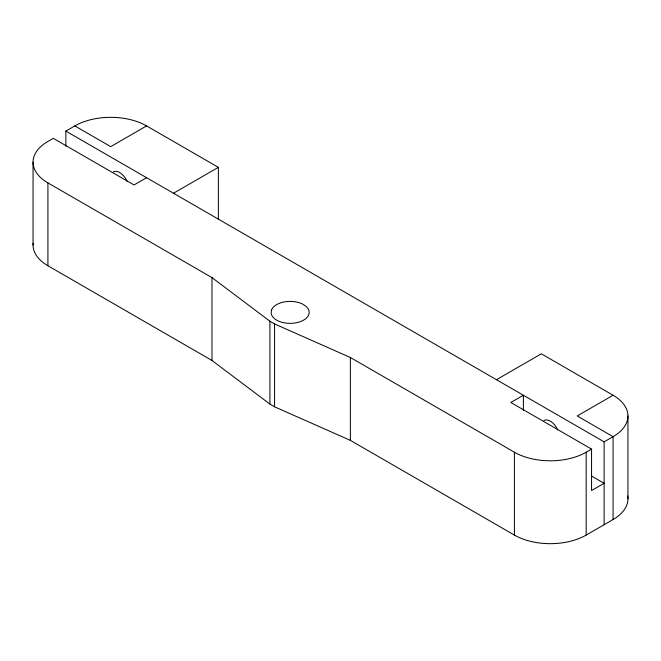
<?xml version="1.0" encoding="UTF-8"?>
<svg xmlns="http://www.w3.org/2000/svg" width="661" height="661" viewBox="0 0 661 661"><rect width="100%" height="100%" fill="white"/><g stroke="black" fill="none" stroke-linecap="round" stroke-linejoin="round"><path stroke-width="0.99" d="M65.852 146.255L65.852 131.093L74.825 125.912A50.748 29.299 0 0 1 146.593 125.912L218.361 167.349L218.361 219.526M146.593 125.912L110.709 146.635L74.825 125.912M146.593 177.71L134.034 184.956L53.293 138.347L47.914 141.454A50.748 29.299 0 0 0 47.914 182.89L47.914 265.755L211.974 360.476L269.911 404.094L274.563 406.812L350.363 440.366L514.407 535.088A50.748 29.299 0 0 0 586.175 535.088L613.086 519.546A50.748 29.299 0 0 0 627.702 495.957M173.504 193.243L218.361 167.349M496.461 379.703L541.318 353.809L613.086 395.245A50.748 29.299 0 0 1 613.086 436.673L613.086 519.546M613.086 395.245L577.202 415.959L613.086 436.673L604.113 441.854L65.852 131.093M47.914 182.89L211.974 277.603L269.911 321.221L274.563 323.94L350.363 357.494L514.407 452.215A50.748 29.299 0 0 0 586.175 452.215L591.554 449.108L591.554 490.545L604.113 483.29L591.694 476.118M591.554 449.108L510.821 402.491L523.38 395.245L523.38 410.398M627.95 415.959L627.95 498.832M604.113 441.854L604.113 524.727M586.175 452.215L586.175 535.088M514.407 452.215L514.407 535.088M350.363 357.494L350.363 440.366M274.563 323.94L274.563 406.812M269.911 321.221L269.911 404.094M211.974 277.603L211.974 360.476M33.05 162.168L33.05 245.041M47.914 265.755A50.748 29.299 0 0 1 33.157 243.132M113.337 171.901A12.683 7.329 60 0 1 127.143 181.445M543.945 420.512A12.683 7.329 60 0 1 557.752 430.055M271.497 310.133L271.134 313A19.029 10.989 0 0 0 296.095 322.808A19.029 10.989 0 0 0 306.043 306.349L302.796 304.176A19.029 10.989 0 0 0 271.497 310.133"/></g></svg>
